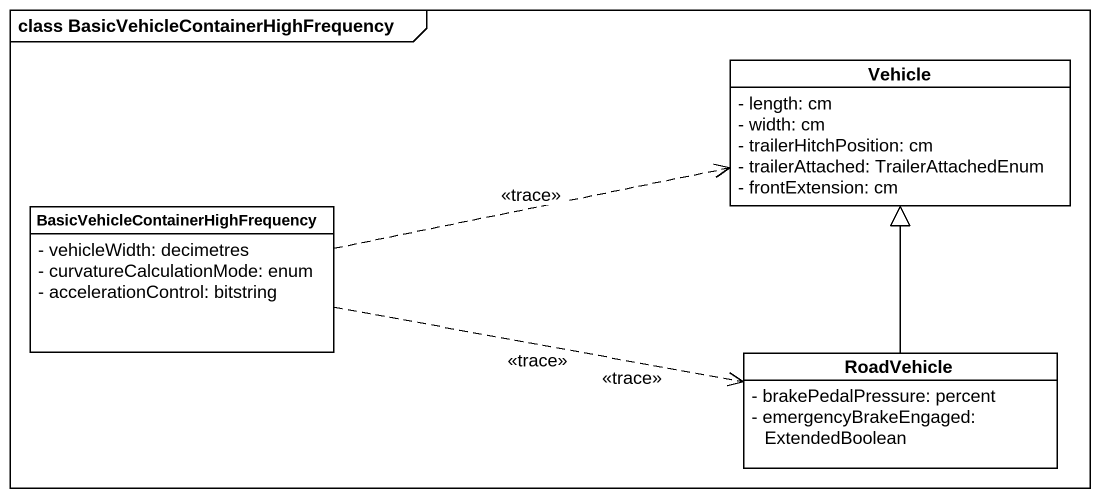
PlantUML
@startuml
mainframe class BasicVehicleContainerHighFrequency
hide circle
hide empty members
skinparam classAttributeIconSize 0
class Vehicle {
  - length: cm
  - width: cm
  - trailerHitchPosition: cm
  - trailerAttached: TrailerAttachedEnum
  - frontExtension: cm
}
class "BasicVehicleContainerHighFrequency" as BasicVehicleContainerHighFre {
  - vehicleWidth: decimetres
  - curvatureCalculationMode: enum
  - accelerationControl: bitstring
}
class RoadVehicle {
  - brakePedalPressure: percent
  - emergencyBrakeEngaged: ExtendedBoolean
}
BasicVehicleContainerHighFre .right.> Vehicle : <<trace>>
BasicVehicleContainerHighFre .right.> RoadVehicle : <<trace>>
BasicVehicleContainerHighFre .right.> RoadVehicle : <<trace>>
RoadVehicle -up-|> Vehicle
@enduml
